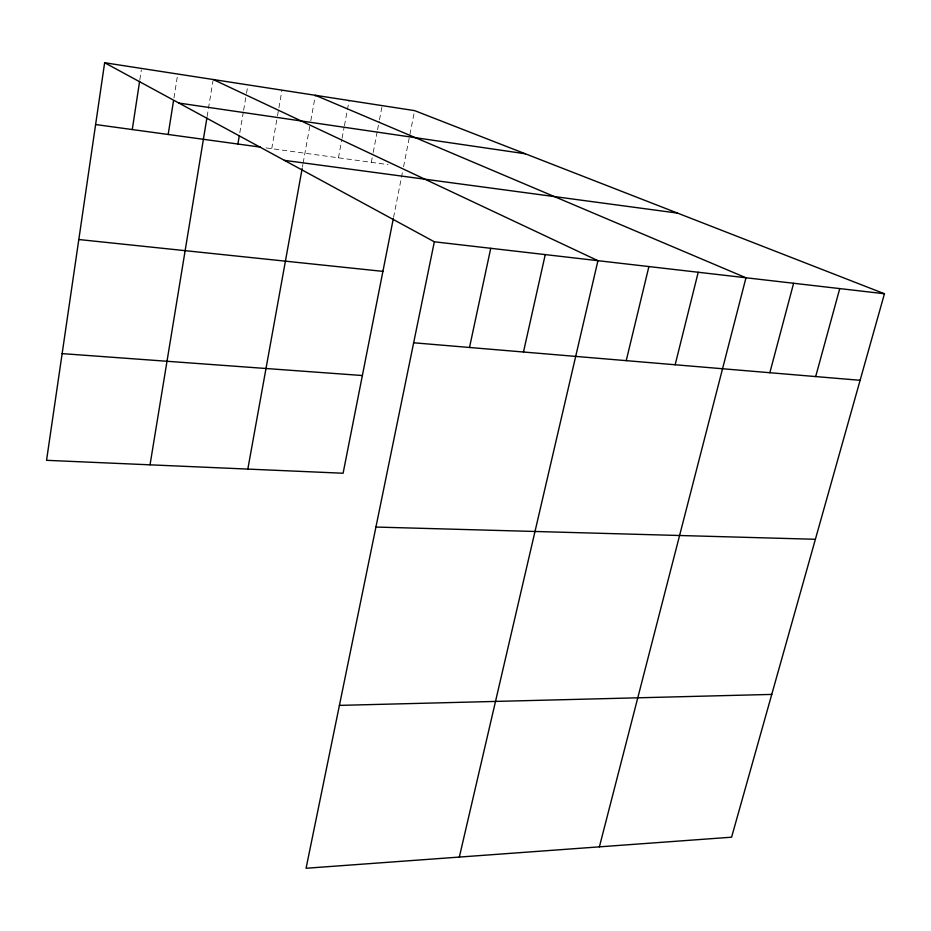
<?xml version="1.0" encoding="UTF-8"?>
<svg xmlns="http://www.w3.org/2000/svg" width="931" height="931" viewBox="0 0 931 931"><rect width="100%" height="100%" fill="white"/><g stroke="black" fill="none" stroke-linecap="round" stroke-linejoin="round"><path stroke-width="0.7" stroke-dasharray="4.66 3.49" d="M139.836 79.81L141.349 69.86M173.969 97.93L177.518 75.434M207.124 116.526L212.955 80.927M239.814 132.761L243.398 111.639M243.631 110.23L246.261 94.741M246.506 93.333L247.46 87.689M271.736 148.669L277.24 117.259M277.485 115.84L281.988 90.144M302.389 167.219L302.889 164.426M303.145 163.018L309.767 126.383M310.791 120.727L315.388 95.299M338.442 157.816L341.828 139.65M342.084 138.254L344.167 127.07M344.435 125.673L349.125 100.513M371.318 162.32L372.947 153.813M373.215 152.393L377.299 131.143M377.567 129.723L379.196 121.216M379.476 119.796L382.187 105.622M393.569 217.365L402.716 170.967M403.554 166.742L409.64 135.879M409.908 134.483L414.062 113.442M266.091 147.901L388.134 164.624"/><path stroke-width="1.4" d="M104.644 62.738L434.335 241.792L306.066 868.262L731.591 837.202L884.45 293.754L414.621 110.638L104.644 62.738L46.55 460.321L343.097 473.239L393.289 218.762M132.272 129.56L139.627 81.23M168.185 134.483L173.527 100.734M150.031 464.825L206.891 117.946M237.894 144.037L239.337 135.577M247.821 469.084L302.133 168.627M469.503 347.472L490.742 248.309M523.478 352.011L545.252 254.605M459.332 857.079L597.935 260.68L213.187 79.507M626.226 360.646L648.895 266.569M675.15 364.754L698.215 272.259M599.389 846.849L745.975 277.775L315.388 95.299M769.844 372.714L793.619 283.268M815.684 376.566L839.75 288.598M339.419 705.384L771.764 694.41M375.926 527.051L815.393 539.282M62.144 353.617L362.368 375.53M413.655 342.783L860.104 380.302M78.809 239.523L382.909 271.375M434.335 241.792L884.45 293.754M284.386 160.353L677.5 213.094M95.614 124.533L260.459 147.121M178.927 103.073L525.293 153.778"/></g></svg>
